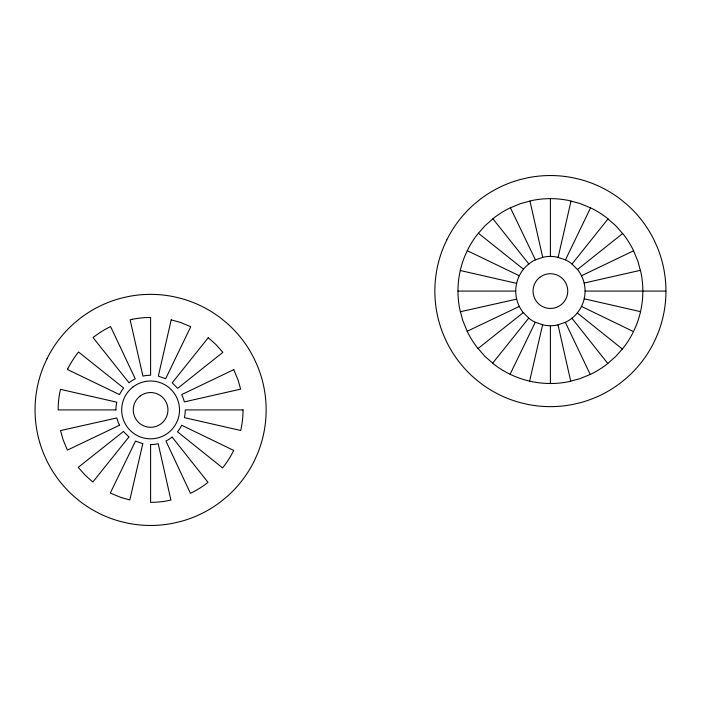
<?xml version="1.0" encoding="UTF-8"?>
<svg xmlns="http://www.w3.org/2000/svg" width="701" height="701" viewBox="0 0 701 701"><rect width="100%" height="100%" fill="white"/><g stroke="black" fill="none" stroke-linecap="round" stroke-linejoin="round"><path stroke-width="1.05" d="M550.154 383.473C536.107 383.517 522.131 380.135 509.522 373.992A92.436 92.436 0 0 1 494.135 364.424L485.039 356.45L477.066 347.354A92.436 92.436 0 0 1 467.497 331.967L462.87 320.795L459.742 309.115A92.436 92.436 0 0 1 465 255.707L467.497 250.204A92.436 92.436 0 0 1 477.066 234.809L485.039 225.722L494.135 217.748A92.436 92.436 0 0 1 509.522 208.179L520.694 203.553L532.366 200.425A92.436 92.436 0 0 1 568.441 200.425L580.113 203.553L591.285 208.179A92.436 92.436 0 0 1 606.672 217.748L615.767 225.722L623.741 234.809A92.436 92.436 0 0 1 633.31 250.204L637.936 261.368L641.064 273.048A92.436 92.436 0 0 1 635.807 326.456L633.31 331.967A92.436 92.436 0 0 1 623.741 347.354L615.767 356.45L606.672 364.424A92.436 92.436 0 0 1 591.285 373.992L580.113 378.619L568.441 381.747A92.436 92.436 0 0 1 550.399 383.526L550.399 325.746M558.136 257.311L571.026 201.029M529.623 381.107L542.609 324.843M565.462 259.878L565.733 259.992A34.664 34.664 0 0 1 571.508 263.585L577.904 269.981A34.664 34.664 0 0 1 573.26 317.15L571.508 318.587A34.664 34.664 0 0 1 565.733 322.171L557.164 325.08A34.664 34.664 0 0 1 543.643 325.08L535.073 322.171A34.664 34.664 0 0 1 529.299 318.587L522.902 312.19A34.664 34.664 0 0 1 527.546 265.022L529.299 263.585A34.664 34.664 0 0 1 535.073 259.992L543.643 257.083A34.664 34.664 0 0 1 557.164 257.083L565.462 259.878L590.549 207.873M510.109 374.22L535.292 322.258M572.016 264.005L608.047 218.878M492.637 363.197L528.738 318.123M577.501 269.499L622.672 233.512M478.038 348.528L523.27 312.628M581.488 275.756L633.581 250.792M467.181 331.266L519.31 306.416M584.126 283.055L640.46 270.314M460.329 311.743L516.681 299.117M457.963 291.081L515.743 291.081M585.063 291.081L665.95 291.081M460.285 270.516L516.611 283.37M584.196 298.801L640.521 311.656M467.278 250.686L519.31 275.756M581.488 306.416L633.476 331.591M478.354 233.205L523.507 269.219M577.3 312.953L622.383 349.063M492.882 218.773L528.834 263.97M571.928 318.236L607.802 363.504M510.416 207.785L535.406 259.852M565.348 322.346L590.242 374.457M529.938 200.994L542.723 257.302M558.022 324.887L570.719 381.213M550.399 198.646L550.399 256.417M150.601 444.583L150.601 502.354A92.436 92.436 0 0 0 168.634 500.575L170.913 500.041L158.216 443.715L157.357 443.917A34.664 34.664 0 0 1 150.601 444.583M171.219 319.858L158.33 376.148L165.655 378.715L190.742 326.71L180.306 322.381L171.219 319.858M142.802 443.672L129.816 499.936L120.887 497.447L110.302 493.057L135.486 441.095L142.802 443.672M46.967 358.807L43.848 365.694A115.551 115.551 0 0 0 43.848 454.134L46.967 461.021A115.551 115.551 0 0 0 74.411 496.79L80.256 501.583A115.551 115.551 0 0 0 120.695 521.526L128.055 523.244A115.551 115.551 0 0 0 173.138 523.244L180.499 521.526A115.551 115.551 0 0 0 220.938 501.583L226.782 496.79A115.551 115.551 0 0 0 254.226 461.021L257.346 454.134A115.551 115.551 0 0 0 257.346 365.694L254.226 358.807A115.551 115.551 0 0 0 226.782 323.038L220.938 318.245A115.551 115.551 0 0 0 180.499 298.302L173.138 296.584A115.551 115.551 0 0 0 128.055 296.584L120.695 298.302A115.551 115.551 0 0 0 80.256 318.245L74.411 323.038A115.551 115.551 0 0 0 46.967 358.807M67.69 369.033L67.471 369.515L119.512 394.584A34.664 34.664 0 0 1 123.7 388.047L78.547 352.033L77.259 353.646A92.436 92.436 0 0 0 67.69 369.033M233.67 450.419L233.503 450.796A92.436 92.436 0 0 1 223.934 466.191L222.576 467.891L177.493 431.781A34.664 34.664 0 0 0 181.69 425.244L233.67 450.419M446.774 239.979L443.654 246.866A115.551 115.551 0 0 0 443.654 335.306L446.774 342.193A115.551 115.551 0 0 0 474.218 377.962L480.062 382.755A115.551 115.551 0 0 0 520.501 402.698L527.862 404.416A115.551 115.551 0 0 0 572.945 404.416L580.305 402.698A115.551 115.551 0 0 0 620.744 382.755L626.589 377.962A115.551 115.551 0 0 0 654.033 342.193L657.152 335.306A115.551 115.551 0 0 0 657.152 246.866L654.033 239.979A115.551 115.551 0 0 0 626.589 204.21L620.744 199.417A115.551 115.551 0 0 0 580.305 179.474L572.945 177.756A115.551 115.551 0 0 0 527.862 177.756L520.501 179.474A115.551 115.551 0 0 0 480.062 199.417L474.218 204.21A115.551 115.551 0 0 0 446.774 239.979M208.241 337.707L172.209 382.834L177.695 388.328L222.865 352.34L215.961 344.55L208.241 337.707M128.931 436.96L92.83 482.025L85.233 475.278L78.232 467.357L123.464 431.457L128.931 436.96M94.328 336.576L93.075 337.602L129.028 382.799L129.492 382.413A34.664 34.664 0 0 1 135.267 378.829L110.609 326.613L109.715 327.008A92.436 92.436 0 0 0 94.328 336.576M132.997 386.978L131.534 388.179A28.916 28.916 0 0 0 131.534 431.658L132.997 432.859A28.916 28.916 0 0 0 143.109 437.845L144.958 438.274A28.916 28.916 0 0 0 156.235 438.274L158.084 437.845A28.916 28.916 0 0 0 168.196 432.859L169.66 431.658A28.916 28.916 0 0 0 169.66 388.179L168.196 386.978A28.916 28.916 0 0 0 158.084 381.984L156.235 381.554A28.916 28.916 0 0 0 144.958 381.554L143.109 381.984A28.916 28.916 0 0 0 132.997 386.978M140.034 396.144L139.157 396.862A17.359 17.359 0 0 0 139.157 422.966L140.034 423.684A17.359 17.359 0 0 0 146.106 426.681L147.21 426.935A17.359 17.359 0 0 0 153.983 426.935L155.087 426.681A17.359 17.359 0 0 0 161.16 423.684L162.036 422.966A17.359 17.359 0 0 0 162.036 396.862L161.16 396.144A17.359 17.359 0 0 0 155.087 393.147L153.983 392.893A17.359 17.359 0 0 0 147.21 392.893L146.106 393.147A17.359 17.359 0 0 0 140.034 396.144M172.122 437.074L171.701 437.415A34.664 34.664 0 0 1 165.927 441.008L190.435 493.285L191.478 492.821A92.436 92.436 0 0 0 206.865 483.252L207.995 482.332L172.122 437.074M539.84 277.316L538.964 278.034A17.359 17.359 0 0 0 538.964 304.138L539.84 304.856A17.359 17.359 0 0 0 545.913 307.853L547.017 308.107A17.359 17.359 0 0 0 553.79 308.107L554.894 307.853A17.359 17.359 0 0 0 560.966 304.856L561.843 304.138A17.359 17.359 0 0 0 561.843 278.034L560.966 277.316A17.359 17.359 0 0 0 554.894 274.319L553.79 274.065A17.359 17.359 0 0 0 547.017 274.065L545.913 274.319A17.359 17.359 0 0 0 539.84 277.316M233.775 369.629L181.69 394.584A34.664 34.664 0 0 1 184.319 401.883L240.653 389.143L238.13 380.205L233.775 369.629M119.512 425.244L67.375 450.095L63.064 439.632L60.523 430.572L116.874 417.945A34.664 34.664 0 0 0 119.512 425.244M132.559 319.253L130.132 319.822L142.925 376.13L143.836 375.92A34.664 34.664 0 0 1 150.601 375.254L150.601 317.474A92.436 92.436 0 0 0 132.559 319.253M115.937 409.919L58.157 409.919A92.436 92.436 0 0 1 60.479 389.344L116.804 402.199A34.664 34.664 0 0 0 115.937 409.919M243.037 409.919L185.257 409.919A34.664 34.664 0 0 1 184.389 417.63L240.715 430.484A92.436 92.436 0 0 0 243.037 409.919"/></g></svg>
